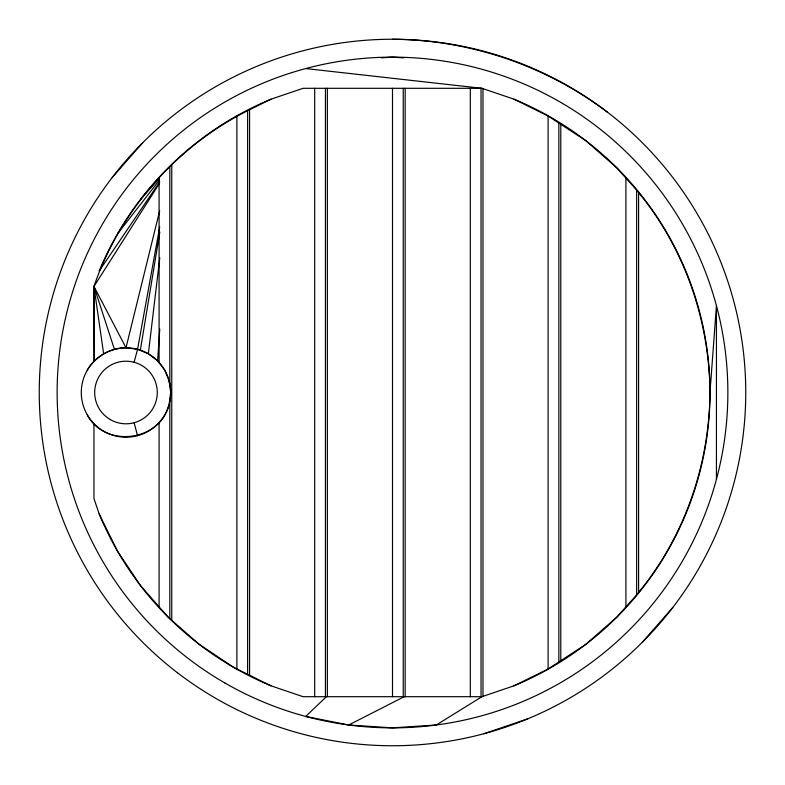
<?xml version="1.0" encoding="UTF-8"?>
<svg xmlns="http://www.w3.org/2000/svg" width="785" height="785" viewBox="0 0 785 785"><rect width="100%" height="100%" fill="white"/><g stroke="black" fill="none" stroke-linecap="round" stroke-linejoin="round"><path stroke-width="1.18" d="M709.974 392.5C709.297 470.99 679.977 549.49 625.91 606.815L625.91 178.185C679.977 235.51 709.297 314.01 709.974 392.5L716.44 305.699L716.44 479.301M169.56 383.649L169.187 380.931L164.722 370.147L157.618 360.884L159.757 329.141M157.618 360.884L148.355 353.78L159.787 257.853M169.344 402.882L170.708 392.5L169.187 380.931M170.394 394.914L170.718 392.5A44.716 44.716 0 0 0 103.64 353.78L93.955 286.427C119.654 211.41 175.82 147.05 246.549 111.254M140.299 350.434L159.826 232.026M159.718 226.816L137.571 349.305L134.098 362.268M159.669 210.831L126.002 347.784C110.253 348.049 95.377 356.645 87.272 370.147M169.187 404.069C160.758 441.376 105.072 448.706 87.272 414.853M93.955 361.434L93.955 286.427L159.62 183.131M159.777 181.796L99.185 271.002A317.474 317.474 0 0 1 271.002 99.185L303.069 88.303L481.931 88.303L513.998 99.185L547.95 115.935M117.554 233.763L159.541 179.981M112.245 177.459L142.713 142.713M625.714 607.04L616.99 616.99L585.767 644.367L548.107 668.987L548.107 116.013L585.767 140.633L616.99 168.01L625.714 177.959M642.287 642.287L672.755 607.541M140.633 199.233L159.375 178.313M326.393 696.697L305.699 716.44L348.726 724.997L392.5 727.862L436.274 724.997L481.931 696.697L513.998 685.815L547.95 669.065M348.726 724.997L404.206 696.697M271.002 99.185L247.618 110.724L247.618 674.276L271.002 685.815L303.069 696.697L481.931 696.697M483.923 733.71L527.687 718.864M381.324 57.864L392.5 57.138L403.676 57.864M392.5 39.25C469.715 39.77 545.977 65.655 607.541 112.245M305.699 68.56L481.931 88.303M148.355 353.78L137.571 349.305L126.002 347.784L93.955 286.427L94.377 360.884M246.549 673.746L233.763 667.446L199.233 644.367L168.01 616.99L140.633 585.767L117.554 551.237L99.185 513.998L93.955 498.573L93.955 423.566M93.955 286.427L114.424 349.305M134.098 422.732L137.571 435.695M638.588 192.629L638.588 592.371M636.645 190.421L636.645 594.579M560.784 123.932L560.784 661.068M558.841 122.637L558.841 662.363M482.981 88.656L482.981 696.344M481.038 88.303L481.038 696.697M470.303 88.303L470.303 696.697M405.168 88.303L405.168 696.697M403.235 88.303L403.235 696.697M392.5 88.303L392.5 696.697M327.365 88.303L327.365 696.697M325.432 88.303L325.432 696.697M314.697 88.303L314.697 696.697M249.561 109.763L249.561 675.237M236.893 116.013L236.893 668.987M171.758 164.722L171.758 620.278M169.815 166.42L169.815 385.641M169.815 399.29L169.815 618.58M159.09 178.185L159.09 362.798M159.09 422.202L159.09 606.815M513.998 99.185A317.474 317.474 0 0 1 513.998 685.815M271.002 685.815A317.474 317.474 0 0 1 99.185 513.998M170.708 392.5A44.716 44.716 0 0 1 103.64 431.22A44.716 44.716 0 0 1 103.64 353.78M177.459 672.755A353.25 353.25 0 0 0 742.728 438.609A353.25 353.25 0 0 0 257.313 66.136A353.25 353.25 0 0 0 177.459 672.755M224.814 682.93A335.362 335.362 0 0 0 727.862 392.5A335.362 335.362 0 0 0 224.814 102.07A335.362 335.362 0 0 0 224.814 682.93M110.351 419.612A31.302 31.302 0 0 0 157.294 392.5A31.302 31.302 0 0 0 110.351 365.388A31.302 31.302 0 0 0 110.351 419.612"/></g></svg>
